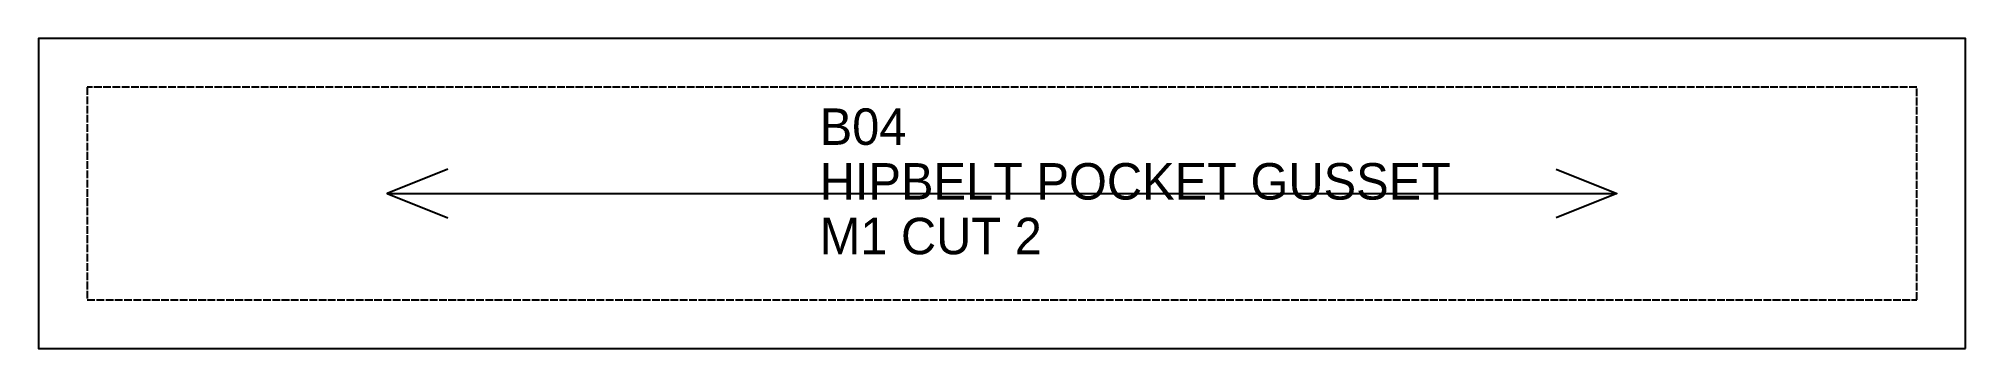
# Model space of a CAD drawing. Header units: millimetres. Extents: x 0 to 317, y 0 to 51.
import ezdxf

# ---------------------------------------------------------------- set-up
doc = ezdxf.new("R2010")
doc.units = ezdxf.units.MM
doc.linetypes.add('DASHED', pattern=[1.524, 1.27, -0.254])
for name, color, linetype in [('CUT', 7, 'CONTINUOUS'), ('GRAIN', 5, 'CONTINUOUS'), ('SEW', 1, 'DASHED'), ('TEXT', 2, 'CONTINUOUS')]:
    doc.layers.add(name, color=color, linetype=linetype)

msp = doc.modelspace()

# ---------------------------------------------------------------- linework, layer by layer
at = {"layer": 'CUT'}
msp.add_lwpolyline([(317.1, 0), (317.1, 51), (0, 51), (0, 0)], close=True, dxfattribs=at)
at = {"layer": 'GRAIN'}
msp.add_line((57.37, 25.5), (259.74, 25.5), dxfattribs=at)
for points in [[(67.37, 29.5), (57.37, 25.5), (67.37, 21.5)], [(249.74, 29.5), (259.74, 25.5), (249.74, 21.5)]]:
    msp.add_lwpolyline(points, dxfattribs=at)
at = {"layer": 'SEW'}
msp.add_lwpolyline([(309.1, 8), (309.1, 43), (8, 43), (8, 8)], close=True, dxfattribs=at)

# ---------------------------------------------------------------- texts
at = {"layer": 'TEXT'}
for s, p in [('B04', (128.55, 33.5)), ('HIPBELT POCKET GUSSET', (128.55, 24.5)), ('M1 CUT 2', (128.55, 15.5))]:
    msp.add_text(s, height=6, dxfattribs=at).set_placement(p)

doc.saveas('drawing.dxf')
